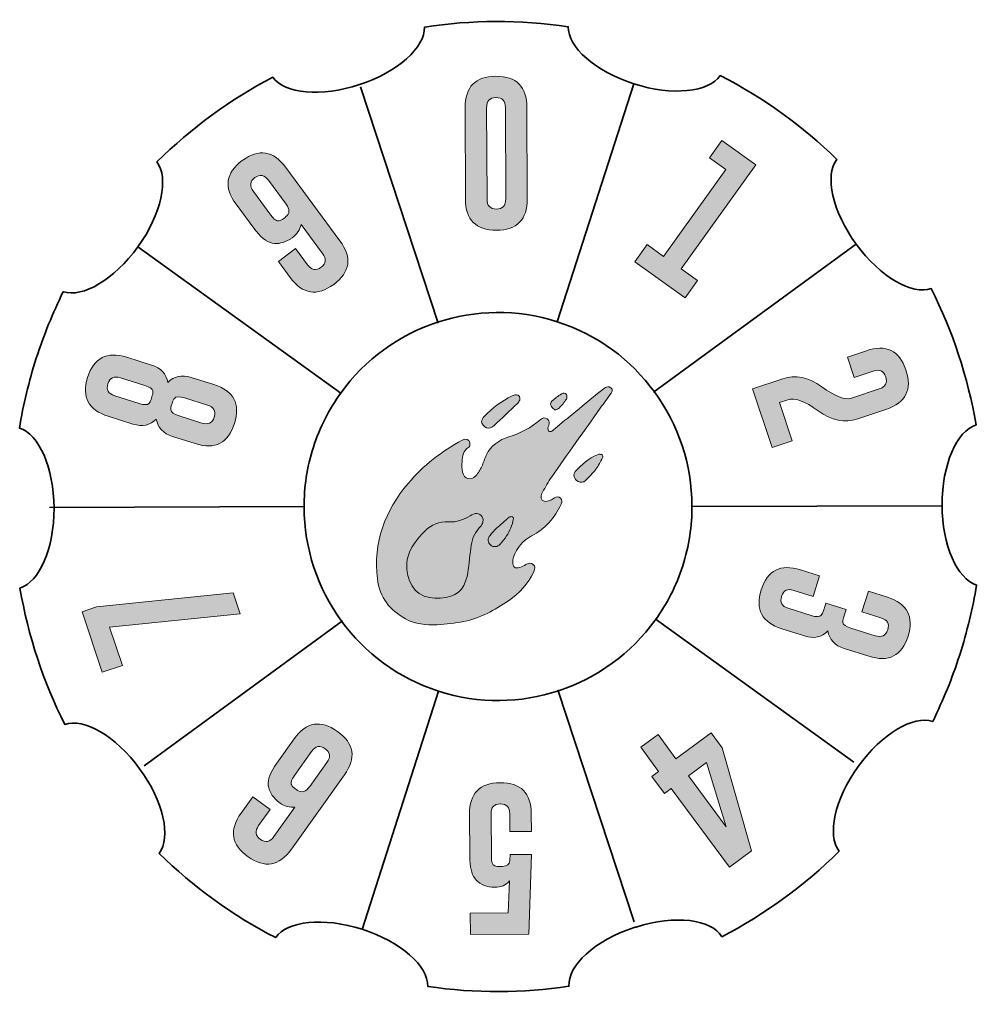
# Model space of a CAD drawing. Header units: inches. Extents: x 1 to 25.7, y -25.9 to -0.8.
import ezdxf

# ---------------------------------------------------------------- set-up
doc = ezdxf.new("R2010")
doc.units = ezdxf.units.IN
doc.header["$MEASUREMENT"] = 0
doc.layers.add('Layer 1', color=7, linetype='Continuous')
doc.layers.add('Middle', color=7, linetype='Continuous')

# ---------------------------------------------------------------- blocks, each defined once
blk = doc.blocks.new('block 3')
at = {"layer": 'Layer 1', "true_color": 0x231f20}
h = blk.add_hatch(color=250, dxfattribs=at)
h.dxf.hatch_style = 2
edge = h.paths.add_edge_path()
edge.add_spline(control_points=[(14.137, -5.44), (14.139, -5.978), (13.875, -6.249), (13.343, -6.251), (12.812, -6.253), (12.546, -5.985), (12.544, -5.447), (12.544, -5.447), (12.535, -3.095), (12.535, -3.095), (12.533, -2.556), (12.797, -2.285), (13.327, -2.283), (13.859, -2.281), (14.126, -2.549), (14.128, -3.089), (14.128, -3.089), (14.137, -5.44), (14.137, -5.44)], knot_values=[0, 0, 0, 0, 1, 1, 1, 2, 2, 2, 3, 3, 3, 4, 4, 4, 5, 5, 5, 6, 6, 6, 6], degree=3, periodic=1)
edge = h.paths.add_edge_path()
edge.add_spline(control_points=[(13.573, -3.091), (13.573, -2.917), (13.492, -2.831), (13.331, -2.832), (13.331, -2.832), (13.327, -2.832), (13.327, -2.832), (13.168, -2.832), (13.089, -2.919), (13.089, -3.093), (13.089, -3.093), (13.099, -5.445), (13.099, -5.445), (13.099, -5.618), (13.18, -5.705), (13.341, -5.704), (13.503, -5.704), (13.583, -5.616), (13.583, -5.443), (13.583, -5.443), (13.573, -3.091), (13.573, -3.091)], knot_values=[0, 0, 0, 0, 1, 1, 1, 2, 2, 2, 3, 3, 3, 4, 4, 4, 5, 5, 5, 6, 6, 6, 7, 7, 7, 7], degree=3, periodic=1)
h = blk.add_hatch(color=250, dxfattribs=at)
h.dxf.hatch_style = 2
h.paths.add_polyline_path([(20.025, -4.568), (18.105, -7.248), (18.526, -7.551), (18.208, -7.995), (16.913, -7.067), (17.232, -6.623), (17.653, -6.925), (19.256, -4.689), (18.834, -4.386), (19.153, -3.942)])
h = blk.add_hatch(color=250, dxfattribs=at)
h.dxf.hatch_style = 2
edge = h.paths.add_edge_path()
edge.add_spline(control_points=[(8.305, -6.1), (8.276, -6.238), (8.2, -6.353), (8.078, -6.444), (8.057, -6.459), (8.036, -6.474), (8.012, -6.488), (7.858, -6.579), (7.709, -6.61), (7.563, -6.583), (7.414, -6.554), (7.254, -6.424), (7.084, -6.194), (7.084, -6.194), (6.63, -5.58), (6.63, -5.58), (6.31, -5.147), (6.363, -4.772), (6.79, -4.455), (7.216, -4.14), (7.59, -4.199), (7.911, -4.633), (7.911, -4.633), (9.308, -6.524), (9.308, -6.524), (9.628, -6.957), (9.574, -7.331), (9.147, -7.647), (8.72, -7.962), (8.347, -7.904), (8.027, -7.471), (8.027, -7.471), (7.72, -7.055), (7.72, -7.055), (7.72, -7.055), (8.166, -6.725), (8.166, -6.725), (8.166, -6.725), (8.473, -7.141), (8.473, -7.141), (8.576, -7.279), (8.692, -7.302), (8.822, -7.207), (8.822, -7.207), (8.825, -7.205), (8.825, -7.205), (8.953, -7.11), (8.966, -6.993), (8.862, -6.854), (8.862, -6.854), (8.305, -6.1), (8.305, -6.1)], knot_values=[0, 0, 0, 0, 1, 1, 1, 2, 2, 2, 3, 3, 3, 4, 4, 4, 5, 5, 5, 6, 6, 6, 7, 7, 7, 8, 8, 8, 9, 9, 9, 10, 10, 10, 11, 11, 11, 12, 12, 12, 13, 13, 13, 14, 14, 14, 15, 15, 15, 16, 16, 16, 17, 17, 17, 17], degree=3, periodic=1)
edge = h.paths.add_edge_path()
edge.add_spline(control_points=[(7.53, -5.865), (7.611, -5.974), (7.681, -6.021), (7.742, -6.007), (7.774, -6), (7.818, -5.976), (7.872, -5.936), (7.886, -5.926), (7.9, -5.914), (7.915, -5.901), (8.018, -5.82), (8.019, -5.713), (7.919, -5.577), (7.919, -5.577), (7.465, -4.963), (7.465, -4.963), (7.361, -4.823), (7.245, -4.801), (7.116, -4.896), (6.986, -4.993), (6.972, -5.11), (7.076, -5.25), (7.076, -5.25), (7.53, -5.865), (7.53, -5.865)], knot_values=[0, 0, 0, 0, 1, 1, 1, 2, 2, 2, 3, 3, 3, 4, 4, 4, 5, 5, 5, 6, 6, 6, 7, 7, 7, 8, 8, 8, 8], degree=3, periodic=1)
h = blk.add_hatch(color=250, dxfattribs=at)
h.dxf.hatch_style = 2
edge = h.paths.add_edge_path()
edge.add_spline(control_points=[(20.722, -10.079), (21.051, -9.969), (21.386, -10.038), (21.73, -10.287), (22.074, -10.536), (22.328, -10.635), (22.492, -10.581), (22.492, -10.581), (23.208, -10.342), (23.208, -10.342), (23.372, -10.286), (23.429, -10.183), (23.379, -10.032), (23.379, -10.032), (23.378, -10.028), (23.378, -10.028), (23.326, -9.876), (23.219, -9.827), (23.054, -9.883), (23.054, -9.883), (22.565, -10.046), (22.565, -10.046), (22.565, -10.046), (22.389, -9.521), (22.389, -9.521), (22.389, -9.521), (22.878, -9.357), (22.878, -9.357), (23.389, -9.185), (23.729, -9.351), (23.898, -9.854), (24.067, -10.358), (23.895, -10.696), (23.384, -10.868), (23.384, -10.868), (22.655, -11.112), (22.655, -11.112), (22.321, -11.224), (21.981, -11.155), (21.636, -10.906), (21.291, -10.656), (21.031, -10.561), (20.854, -10.62), (20.854, -10.62), (20.635, -10.693), (20.635, -10.693), (20.635, -10.693), (20.965, -11.678), (20.965, -11.678), (20.965, -11.678), (20.446, -11.852), (20.446, -11.852), (20.446, -11.852), (19.94, -10.341), (19.94, -10.341), (19.94, -10.341), (20.722, -10.079), (20.722, -10.079)], knot_values=[0, 0, 0, 0, 1, 1, 1, 2, 2, 2, 3, 3, 3, 4, 4, 4, 5, 5, 5, 6, 6, 6, 7, 7, 7, 8, 8, 8, 9, 9, 9, 10, 10, 10, 11, 11, 11, 12, 12, 12, 13, 13, 13, 14, 14, 14, 15, 15, 15, 16, 16, 16, 17, 17, 17, 18, 18, 18, 19, 19, 19, 19], degree=3, periodic=1)
h = blk.add_hatch(color=250, dxfattribs=at)
h.dxf.hatch_style = 2
edge = h.paths.add_edge_path()
edge.add_spline(control_points=[(2.804, -10.045), (2.963, -9.537), (3.299, -9.365), (3.813, -9.526), (3.813, -9.526), (4.451, -9.726), (4.451, -9.726), (4.691, -9.801), (4.831, -9.952), (4.87, -10.175), (5.03, -10.014), (5.231, -9.971), (5.471, -10.046), (5.471, -10.046), (6.057, -10.23), (6.057, -10.23), (6.57, -10.391), (6.747, -10.725), (6.588, -11.232), (6.429, -11.74), (6.092, -11.913), (5.579, -11.752), (5.579, -11.752), (4.994, -11.568), (4.994, -11.568), (4.753, -11.493), (4.613, -11.343), (4.574, -11.118), (4.414, -11.28), (4.213, -11.323), (3.973, -11.248), (3.973, -11.248), (3.336, -11.048), (3.336, -11.048), (2.822, -10.887), (2.645, -10.552), (2.804, -10.045)], knot_values=[0, 0, 0, 0, 1, 1, 1, 2, 2, 2, 3, 3, 3, 4, 4, 4, 5, 5, 5, 6, 6, 6, 7, 7, 7, 8, 8, 8, 9, 9, 9, 10, 10, 10, 11, 11, 11, 12, 12, 12, 12], degree=3, periodic=1)
edge = h.paths.add_edge_path()
edge.add_spline(control_points=[(4.471, -10.512), (4.486, -10.462), (4.491, -10.423), (4.483, -10.393), (4.472, -10.339), (4.404, -10.292), (4.281, -10.254), (4.281, -10.254), (3.647, -10.055), (3.647, -10.055), (3.482, -10.003), (3.376, -10.054), (3.326, -10.207), (3.326, -10.207), (3.325, -10.211), (3.325, -10.211), (3.278, -10.365), (3.337, -10.467), (3.501, -10.519), (3.501, -10.519), (4.135, -10.718), (4.135, -10.718), (4.259, -10.756), (4.341, -10.757), (4.381, -10.719), (4.404, -10.698), (4.423, -10.663), (4.439, -10.614), (4.439, -10.614), (4.471, -10.512), (4.471, -10.512)], knot_values=[0, 0, 0, 0, 1, 1, 1, 2, 2, 2, 3, 3, 3, 4, 4, 4, 5, 5, 5, 6, 6, 6, 7, 7, 7, 8, 8, 8, 9, 9, 9, 10, 10, 10, 10], degree=3, periodic=1)
edge = h.paths.add_edge_path()
edge.add_spline(control_points=[(6.067, -11.067), (6.114, -10.913), (6.055, -10.81), (5.89, -10.759), (5.89, -10.759), (5.305, -10.575), (5.305, -10.575), (5.172, -10.533), (5.084, -10.536), (5.041, -10.585), (5.02, -10.611), (4.999, -10.655), (4.979, -10.717), (4.979, -10.717), (4.973, -10.736), (4.973, -10.736), (4.954, -10.799), (4.946, -10.846), (4.949, -10.88), (4.956, -10.944), (5.027, -10.997), (5.16, -11.039), (5.16, -11.039), (5.745, -11.222), (5.745, -11.222), (5.91, -11.274), (6.017, -11.223), (6.066, -11.07), (6.066, -11.07), (6.067, -11.067), (6.067, -11.067)], knot_values=[0, 0, 0, 0, 1, 1, 1, 2, 2, 2, 3, 3, 3, 4, 4, 4, 5, 5, 5, 6, 6, 6, 7, 7, 7, 8, 8, 8, 9, 9, 9, 10, 10, 10, 10], degree=3, periodic=1)
h = blk.add_hatch(color=250, dxfattribs=at)
h.dxf.hatch_style = 2
edge = h.paths.add_edge_path()
edge.add_spline(control_points=[(23.109, -16.704), (23.274, -16.756), (23.38, -16.706), (23.43, -16.553), (23.43, -16.553), (23.431, -16.549), (23.431, -16.549), (23.479, -16.397), (23.42, -16.295), (23.255, -16.243), (23.255, -16.243), (22.763, -16.088), (22.763, -16.088), (22.763, -16.088), (22.93, -15.559), (22.93, -15.559), (22.93, -15.559), (23.422, -15.714), (23.422, -15.714), (23.934, -15.876), (24.112, -16.21), (23.952, -16.716), (23.793, -17.223), (23.456, -17.395), (22.942, -17.233), (22.942, -17.233), (22.305, -17.032), (22.305, -17.032), (22.064, -16.957), (21.925, -16.806), (21.886, -16.582), (21.725, -16.744), (21.525, -16.787), (21.284, -16.71), (21.284, -16.71), (20.7, -16.526), (20.7, -16.526), (20.186, -16.364), (20.01, -16.03), (20.17, -15.523), (20.329, -15.017), (20.666, -14.845), (21.179, -15.007), (21.179, -15.007), (21.67, -15.162), (21.67, -15.162), (21.67, -15.162), (21.504, -15.69), (21.504, -15.69), (21.504, -15.69), (21.012, -15.535), (21.012, -15.535), (20.846, -15.483), (20.739, -15.533), (20.692, -15.685), (20.692, -15.685), (20.691, -15.689), (20.691, -15.689), (20.643, -15.842), (20.702, -15.945), (20.866, -15.997), (20.866, -15.997), (21.452, -16.182), (21.452, -16.182), (21.585, -16.224), (21.673, -16.221), (21.715, -16.172), (21.737, -16.146), (21.758, -16.102), (21.778, -16.04), (21.778, -16.04), (21.832, -15.866), (21.832, -15.866), (21.832, -15.866), (22.354, -16.03), (22.354, -16.03), (22.354, -16.03), (22.286, -16.245), (22.286, -16.245), (22.27, -16.295), (22.266, -16.335), (22.273, -16.365), (22.285, -16.419), (22.352, -16.466), (22.475, -16.505), (22.475, -16.505), (23.109, -16.704), (23.109, -16.704)], knot_values=[0, 0, 0, 0, 1, 1, 1, 2, 2, 2, 3, 3, 3, 4, 4, 4, 5, 5, 5, 6, 6, 6, 7, 7, 7, 8, 8, 8, 9, 9, 9, 10, 10, 10, 11, 11, 11, 12, 12, 12, 13, 13, 13, 14, 14, 14, 15, 15, 15, 16, 16, 16, 17, 17, 17, 18, 18, 18, 19, 19, 19, 20, 20, 20, 21, 21, 21, 22, 22, 22, 23, 23, 23, 24, 24, 24, 25, 25, 25, 26, 26, 26, 27, 27, 27, 28, 28, 28, 29, 29, 29, 29], degree=3, periodic=1)
h = blk.add_hatch(color=250, dxfattribs=at)
h.dxf.hatch_style = 2
h.paths.add_polyline_path([(3.699, -17.468), (3.181, -17.642), (2.66, -16.087), (3.033, -15.961), (6.552, -15.601), (6.732, -16.14), (3.37, -16.485)])
h = blk.add_hatch(color=250, dxfattribs=at)
h.dxf.hatch_style = 2
edge = h.paths.add_edge_path()
edge.add_spline(control_points=[(8.149, -21.121), (8.011, -21.137), (7.88, -21.101), (7.757, -21.012), (7.734, -20.996), (7.712, -20.979), (7.69, -20.96), (7.557, -20.842), (7.48, -20.709), (7.461, -20.563), (7.442, -20.413), (7.516, -20.22), (7.683, -19.987), (7.683, -19.987), (8.127, -19.365), (8.127, -19.365), (8.44, -18.927), (8.813, -18.862), (9.245, -19.171), (9.677, -19.48), (9.736, -19.853), (9.423, -20.291), (9.423, -20.291), (8.056, -22.204), (8.056, -22.204), (7.743, -22.643), (7.37, -22.708), (6.939, -22.4), (6.506, -22.091), (6.447, -21.717), (6.76, -21.278), (6.76, -21.278), (7.06, -20.859), (7.06, -20.859), (7.06, -20.859), (7.511, -21.181), (7.511, -21.181), (7.511, -21.181), (7.211, -21.6), (7.211, -21.6), (7.111, -21.742), (7.125, -21.859), (7.256, -21.953), (7.256, -21.953), (7.259, -21.955), (7.259, -21.955), (7.389, -22.048), (7.504, -22.023), (7.605, -21.882), (7.605, -21.882), (8.149, -21.121), (8.149, -21.121)], knot_values=[0, 0, 0, 0, 1, 1, 1, 2, 2, 2, 3, 3, 3, 4, 4, 4, 5, 5, 5, 6, 6, 6, 7, 7, 7, 8, 8, 8, 9, 9, 9, 10, 10, 10, 11, 11, 11, 12, 12, 12, 13, 13, 13, 14, 14, 14, 15, 15, 15, 16, 16, 16, 17, 17, 17, 17], degree=3, periodic=1)
edge = h.paths.add_edge_path()
edge.add_spline(control_points=[(8.134, -20.309), (8.054, -20.42), (8.031, -20.502), (8.064, -20.555), (8.081, -20.585), (8.118, -20.62), (8.174, -20.66), (8.188, -20.67), (8.203, -20.68), (8.218, -20.69), (8.327, -20.76), (8.43, -20.727), (8.528, -20.59), (8.528, -20.59), (8.972, -19.968), (8.972, -19.968), (9.073, -19.827), (9.058, -19.709), (8.927, -19.616), (8.796, -19.522), (8.679, -19.546), (8.578, -19.687), (8.578, -19.687), (8.134, -20.309), (8.134, -20.309)], knot_values=[0, 0, 0, 0, 1, 1, 1, 2, 2, 2, 3, 3, 3, 4, 4, 4, 5, 5, 5, 6, 6, 6, 7, 7, 7, 8, 8, 8, 8], degree=3, periodic=1)
h = blk.add_hatch(color=250, dxfattribs=at)
h.dxf.hatch_style = 2
h.paths.add_polyline_path([(19.348, -22.673), (17.849, -20.644), (17.677, -20.772), (17.352, -20.332), (17.524, -20.205), (17.063, -19.581), (17.509, -19.252), (17.97, -19.875), (18.874, -19.207), (19.163, -19.598), (19.917, -22.252)])
h.paths.add_polyline_path([(18.76, -19.972), (18.295, -20.315), (19.266, -21.629)])
h = blk.add_hatch(color=250, dxfattribs=at)
h.dxf.hatch_style = 2
edge = h.paths.add_edge_path()
edge.add_spline(control_points=[(13.211, -22.394), (13.212, -22.53), (13.241, -22.611), (13.299, -22.635), (13.33, -22.649), (13.38, -22.656), (13.449, -22.655), (13.467, -22.655), (13.484, -22.654), (13.502, -22.653), (13.615, -22.647), (13.677, -22.596), (13.689, -22.501), (13.689, -22.501), (13.694, -22.346), (13.694, -22.346), (13.694, -22.346), (14.249, -22.342), (14.249, -22.342), (14.249, -22.342), (14.181, -24.394), (14.181, -24.394), (14.181, -24.394), (12.67, -24.405), (12.67, -24.405), (12.67, -24.405), (12.666, -23.858), (12.666, -23.858), (12.666, -23.858), (13.644, -23.851), (13.644, -23.851), (13.644, -23.851), (13.677, -23.024), (13.677, -23.024), (13.584, -23.133), (13.457, -23.188), (13.294, -23.19), (13.272, -23.19), (13.25, -23.188), (13.226, -23.186), (13.032, -23.17), (12.885, -23.094), (12.783, -22.956), (12.7, -22.844), (12.658, -22.658), (12.656, -22.398), (12.656, -22.398), (12.648, -21.307), (12.648, -21.307), (12.645, -20.768), (12.909, -20.498), (13.44, -20.494), (13.971, -20.49), (14.238, -20.758), (14.241, -21.296), (14.241, -21.296), (14.245, -21.75), (14.245, -21.75), (14.245, -21.75), (13.69, -21.754), (13.69, -21.754), (13.69, -21.754), (13.687, -21.3), (13.687, -21.3), (13.686, -21.126), (13.606, -21.04), (13.446, -21.041), (13.446, -21.041), (13.442, -21.041), (13.442, -21.041), (13.282, -21.043), (13.202, -21.13), (13.203, -21.303), (13.203, -21.303), (13.211, -22.394), (13.211, -22.394)], knot_values=[0, 0, 0, 0, 1, 1, 1, 2, 2, 2, 3, 3, 3, 4, 4, 4, 5, 5, 5, 6, 6, 6, 7, 7, 7, 8, 8, 8, 9, 9, 9, 10, 10, 10, 11, 11, 11, 12, 12, 12, 13, 13, 13, 14, 14, 14, 15, 15, 15, 16, 16, 16, 17, 17, 17, 18, 18, 18, 19, 19, 19, 20, 20, 20, 21, 21, 21, 22, 22, 22, 23, 23, 23, 24, 24, 24, 25, 25, 25, 25], degree=3, periodic=1)
at = {"layer": 'Layer 1', "lineweight": 0}
for points in [[(20.025, -4.568), (18.105, -7.248), (18.526, -7.551), (18.208, -7.995), (16.913, -7.067), (17.232, -6.623), (17.653, -6.925), (19.256, -4.689), (18.834, -4.386), (19.153, -3.942), (20.025, -4.568)], [(3.699, -17.468), (3.181, -17.642), (2.66, -16.087), (3.033, -15.961), (6.552, -15.601), (6.732, -16.14), (3.37, -16.485), (3.699, -17.468)], [(19.348, -22.673), (17.849, -20.644), (17.677, -20.772), (17.352, -20.332), (17.524, -20.205), (17.063, -19.581), (17.509, -19.252), (17.97, -19.875), (18.874, -19.207), (19.163, -19.598), (19.917, -22.252), (19.348, -22.673)], [(18.76, -19.972), (18.295, -20.315), (19.266, -21.629), (18.76, -19.972)]]:
    blk.add_lwpolyline(points, dxfattribs=at)
for points, knots in [([(14.137, -5.44), (14.139, -5.978), (13.875, -6.249), (13.343, -6.251), (12.812, -6.253), (12.546, -5.985), (12.544, -5.447), (12.544, -5.447), (12.535, -3.095), (12.535, -3.095), (12.533, -2.556), (12.797, -2.285), (13.327, -2.283), (13.859, -2.281), (14.126, -2.549), (14.128, -3.089), (14.128, -3.089), (14.137, -5.44), (14.137, -5.44)], [0, 0, 0, 0, 1, 1, 1, 2, 2, 2, 3, 3, 3, 4, 4, 4, 5, 5, 5, 6, 6, 6, 6]), ([(13.573, -3.091), (13.573, -2.917), (13.492, -2.831), (13.331, -2.832), (13.331, -2.832), (13.327, -2.832), (13.327, -2.832), (13.168, -2.832), (13.089, -2.919), (13.089, -3.093), (13.089, -3.093), (13.099, -5.445), (13.099, -5.445), (13.099, -5.618), (13.18, -5.705), (13.341, -5.704), (13.503, -5.704), (13.583, -5.616), (13.583, -5.443), (13.583, -5.443), (13.573, -3.091), (13.573, -3.091)], [0, 0, 0, 0, 1, 1, 1, 2, 2, 2, 3, 3, 3, 4, 4, 4, 5, 5, 5, 6, 6, 6, 7, 7, 7, 7]), ([(8.305, -6.1), (8.276, -6.238), (8.2, -6.353), (8.078, -6.444), (8.057, -6.459), (8.036, -6.474), (8.012, -6.488), (7.858, -6.579), (7.709, -6.61), (7.563, -6.583), (7.414, -6.554), (7.254, -6.424), (7.084, -6.194), (7.084, -6.194), (6.63, -5.58), (6.63, -5.58), (6.31, -5.147), (6.363, -4.772), (6.79, -4.455), (7.216, -4.14), (7.59, -4.199), (7.911, -4.633), (7.911, -4.633), (9.308, -6.524), (9.308, -6.524), (9.628, -6.957), (9.574, -7.331), (9.147, -7.647), (8.72, -7.962), (8.347, -7.904), (8.027, -7.471), (8.027, -7.471), (7.72, -7.055), (7.72, -7.055), (7.72, -7.055), (8.166, -6.725), (8.166, -6.725), (8.166, -6.725), (8.473, -7.141), (8.473, -7.141), (8.576, -7.279), (8.692, -7.302), (8.822, -7.207), (8.822, -7.207), (8.825, -7.205), (8.825, -7.205), (8.953, -7.11), (8.966, -6.993), (8.862, -6.854), (8.862, -6.854), (8.305, -6.1), (8.305, -6.1)], [0, 0, 0, 0, 1, 1, 1, 2, 2, 2, 3, 3, 3, 4, 4, 4, 5, 5, 5, 6, 6, 6, 7, 7, 7, 8, 8, 8, 9, 9, 9, 10, 10, 10, 11, 11, 11, 12, 12, 12, 13, 13, 13, 14, 14, 14, 15, 15, 15, 16, 16, 16, 17, 17, 17, 17]), ([(7.53, -5.865), (7.611, -5.974), (7.681, -6.021), (7.742, -6.007), (7.774, -6), (7.818, -5.976), (7.872, -5.936), (7.886, -5.926), (7.9, -5.914), (7.915, -5.901), (8.018, -5.82), (8.019, -5.713), (7.919, -5.577), (7.919, -5.577), (7.465, -4.963), (7.465, -4.963), (7.361, -4.823), (7.245, -4.801), (7.116, -4.896), (6.986, -4.993), (6.972, -5.11), (7.076, -5.25), (7.076, -5.25), (7.53, -5.865), (7.53, -5.865)], [0, 0, 0, 0, 1, 1, 1, 2, 2, 2, 3, 3, 3, 4, 4, 4, 5, 5, 5, 6, 6, 6, 7, 7, 7, 8, 8, 8, 8]), ([(20.722, -10.079), (21.051, -9.969), (21.386, -10.038), (21.73, -10.287), (22.074, -10.536), (22.328, -10.635), (22.492, -10.581), (22.492, -10.581), (23.208, -10.342), (23.208, -10.342), (23.372, -10.286), (23.429, -10.183), (23.379, -10.032), (23.379, -10.032), (23.378, -10.028), (23.378, -10.028), (23.326, -9.876), (23.219, -9.827), (23.054, -9.883), (23.054, -9.883), (22.565, -10.046), (22.565, -10.046), (22.565, -10.046), (22.389, -9.521), (22.389, -9.521), (22.389, -9.521), (22.878, -9.357), (22.878, -9.357), (23.389, -9.185), (23.729, -9.351), (23.898, -9.854), (24.067, -10.358), (23.895, -10.696), (23.384, -10.868), (23.384, -10.868), (22.655, -11.112), (22.655, -11.112), (22.321, -11.224), (21.981, -11.155), (21.636, -10.906), (21.291, -10.656), (21.031, -10.561), (20.854, -10.62), (20.854, -10.62), (20.635, -10.693), (20.635, -10.693), (20.635, -10.693), (20.965, -11.678), (20.965, -11.678), (20.965, -11.678), (20.446, -11.852), (20.446, -11.852), (20.446, -11.852), (19.94, -10.341), (19.94, -10.341), (19.94, -10.341), (20.722, -10.079), (20.722, -10.079)], [0, 0, 0, 0, 1, 1, 1, 2, 2, 2, 3, 3, 3, 4, 4, 4, 5, 5, 5, 6, 6, 6, 7, 7, 7, 8, 8, 8, 9, 9, 9, 10, 10, 10, 11, 11, 11, 12, 12, 12, 13, 13, 13, 14, 14, 14, 15, 15, 15, 16, 16, 16, 17, 17, 17, 18, 18, 18, 19, 19, 19, 19]), ([(2.804, -10.045), (2.963, -9.537), (3.299, -9.365), (3.813, -9.526), (3.813, -9.526), (4.451, -9.726), (4.451, -9.726), (4.691, -9.801), (4.831, -9.952), (4.87, -10.175), (5.03, -10.014), (5.231, -9.971), (5.471, -10.046), (5.471, -10.046), (6.057, -10.23), (6.057, -10.23), (6.57, -10.391), (6.747, -10.725), (6.588, -11.232), (6.429, -11.74), (6.092, -11.913), (5.579, -11.752), (5.579, -11.752), (4.994, -11.568), (4.994, -11.568), (4.753, -11.493), (4.613, -11.343), (4.574, -11.118), (4.414, -11.28), (4.213, -11.323), (3.973, -11.248), (3.973, -11.248), (3.336, -11.048), (3.336, -11.048), (2.822, -10.887), (2.645, -10.552), (2.804, -10.045)], [0, 0, 0, 0, 1, 1, 1, 2, 2, 2, 3, 3, 3, 4, 4, 4, 5, 5, 5, 6, 6, 6, 7, 7, 7, 8, 8, 8, 9, 9, 9, 10, 10, 10, 11, 11, 11, 12, 12, 12, 12]), ([(4.471, -10.512), (4.486, -10.462), (4.491, -10.423), (4.483, -10.393), (4.472, -10.339), (4.404, -10.292), (4.281, -10.254), (4.281, -10.254), (3.647, -10.055), (3.647, -10.055), (3.482, -10.003), (3.376, -10.054), (3.326, -10.207), (3.326, -10.207), (3.325, -10.211), (3.325, -10.211), (3.278, -10.365), (3.337, -10.467), (3.501, -10.519), (3.501, -10.519), (4.135, -10.718), (4.135, -10.718), (4.259, -10.756), (4.341, -10.757), (4.381, -10.719), (4.404, -10.698), (4.423, -10.663), (4.439, -10.614), (4.439, -10.614), (4.471, -10.512), (4.471, -10.512)], [0, 0, 0, 0, 1, 1, 1, 2, 2, 2, 3, 3, 3, 4, 4, 4, 5, 5, 5, 6, 6, 6, 7, 7, 7, 8, 8, 8, 9, 9, 9, 10, 10, 10, 10]), ([(6.067, -11.067), (6.114, -10.913), (6.055, -10.81), (5.89, -10.759), (5.89, -10.759), (5.305, -10.575), (5.305, -10.575), (5.172, -10.533), (5.084, -10.536), (5.041, -10.585), (5.02, -10.611), (4.999, -10.655), (4.979, -10.717), (4.979, -10.717), (4.973, -10.736), (4.973, -10.736), (4.954, -10.799), (4.946, -10.846), (4.949, -10.88), (4.956, -10.944), (5.027, -10.997), (5.16, -11.039), (5.16, -11.039), (5.745, -11.222), (5.745, -11.222), (5.91, -11.274), (6.017, -11.223), (6.066, -11.07), (6.066, -11.07), (6.067, -11.067), (6.067, -11.067)], [0, 0, 0, 0, 1, 1, 1, 2, 2, 2, 3, 3, 3, 4, 4, 4, 5, 5, 5, 6, 6, 6, 7, 7, 7, 8, 8, 8, 9, 9, 9, 10, 10, 10, 10]), ([(23.109, -16.704), (23.274, -16.756), (23.38, -16.706), (23.43, -16.553), (23.43, -16.553), (23.431, -16.549), (23.431, -16.549), (23.479, -16.397), (23.42, -16.295), (23.255, -16.243), (23.255, -16.243), (22.763, -16.088), (22.763, -16.088), (22.763, -16.088), (22.93, -15.559), (22.93, -15.559), (22.93, -15.559), (23.422, -15.714), (23.422, -15.714), (23.934, -15.876), (24.112, -16.21), (23.952, -16.716), (23.793, -17.223), (23.456, -17.395), (22.942, -17.233), (22.942, -17.233), (22.305, -17.032), (22.305, -17.032), (22.064, -16.957), (21.925, -16.806), (21.886, -16.582), (21.725, -16.744), (21.525, -16.787), (21.284, -16.71), (21.284, -16.71), (20.7, -16.526), (20.7, -16.526), (20.186, -16.364), (20.01, -16.03), (20.17, -15.523), (20.329, -15.017), (20.666, -14.845), (21.179, -15.007), (21.179, -15.007), (21.67, -15.162), (21.67, -15.162), (21.67, -15.162), (21.504, -15.69), (21.504, -15.69), (21.504, -15.69), (21.012, -15.535), (21.012, -15.535), (20.846, -15.483), (20.739, -15.533), (20.692, -15.685), (20.692, -15.685), (20.691, -15.689), (20.691, -15.689), (20.643, -15.842), (20.702, -15.945), (20.866, -15.997), (20.866, -15.997), (21.452, -16.182), (21.452, -16.182), (21.585, -16.224), (21.673, -16.221), (21.715, -16.172), (21.737, -16.146), (21.758, -16.102), (21.778, -16.04), (21.778, -16.04), (21.832, -15.866), (21.832, -15.866), (21.832, -15.866), (22.354, -16.03), (22.354, -16.03), (22.354, -16.03), (22.286, -16.245), (22.286, -16.245), (22.27, -16.295), (22.266, -16.335), (22.273, -16.365), (22.285, -16.419), (22.352, -16.466), (22.475, -16.505), (22.475, -16.505), (23.109, -16.704), (23.109, -16.704)], [0, 0, 0, 0, 1, 1, 1, 2, 2, 2, 3, 3, 3, 4, 4, 4, 5, 5, 5, 6, 6, 6, 7, 7, 7, 8, 8, 8, 9, 9, 9, 10, 10, 10, 11, 11, 11, 12, 12, 12, 13, 13, 13, 14, 14, 14, 15, 15, 15, 16, 16, 16, 17, 17, 17, 18, 18, 18, 19, 19, 19, 20, 20, 20, 21, 21, 21, 22, 22, 22, 23, 23, 23, 24, 24, 24, 25, 25, 25, 26, 26, 26, 27, 27, 27, 28, 28, 28, 29, 29, 29, 29]), ([(8.149, -21.121), (8.011, -21.137), (7.88, -21.101), (7.757, -21.012), (7.734, -20.996), (7.712, -20.979), (7.69, -20.96), (7.557, -20.842), (7.48, -20.709), (7.461, -20.563), (7.442, -20.413), (7.516, -20.22), (7.683, -19.987), (7.683, -19.987), (8.127, -19.365), (8.127, -19.365), (8.44, -18.927), (8.813, -18.862), (9.245, -19.171), (9.677, -19.48), (9.736, -19.853), (9.423, -20.291), (9.423, -20.291), (8.056, -22.204), (8.056, -22.204), (7.743, -22.643), (7.37, -22.708), (6.939, -22.4), (6.506, -22.091), (6.447, -21.717), (6.76, -21.278), (6.76, -21.278), (7.06, -20.859), (7.06, -20.859), (7.06, -20.859), (7.511, -21.181), (7.511, -21.181), (7.511, -21.181), (7.211, -21.6), (7.211, -21.6), (7.111, -21.742), (7.125, -21.859), (7.256, -21.953), (7.256, -21.953), (7.259, -21.955), (7.259, -21.955), (7.389, -22.048), (7.504, -22.023), (7.605, -21.882), (7.605, -21.882), (8.149, -21.121), (8.149, -21.121)], [0, 0, 0, 0, 1, 1, 1, 2, 2, 2, 3, 3, 3, 4, 4, 4, 5, 5, 5, 6, 6, 6, 7, 7, 7, 8, 8, 8, 9, 9, 9, 10, 10, 10, 11, 11, 11, 12, 12, 12, 13, 13, 13, 14, 14, 14, 15, 15, 15, 16, 16, 16, 17, 17, 17, 17]), ([(8.134, -20.309), (8.054, -20.42), (8.031, -20.502), (8.064, -20.555), (8.081, -20.585), (8.118, -20.62), (8.174, -20.66), (8.188, -20.67), (8.203, -20.68), (8.218, -20.69), (8.327, -20.76), (8.43, -20.727), (8.528, -20.59), (8.528, -20.59), (8.972, -19.968), (8.972, -19.968), (9.073, -19.827), (9.058, -19.709), (8.927, -19.616), (8.796, -19.522), (8.679, -19.546), (8.578, -19.687), (8.578, -19.687), (8.134, -20.309), (8.134, -20.309)], [0, 0, 0, 0, 1, 1, 1, 2, 2, 2, 3, 3, 3, 4, 4, 4, 5, 5, 5, 6, 6, 6, 7, 7, 7, 8, 8, 8, 8]), ([(13.211, -22.394), (13.212, -22.53), (13.241, -22.611), (13.299, -22.635), (13.33, -22.649), (13.38, -22.656), (13.449, -22.655), (13.467, -22.655), (13.484, -22.654), (13.502, -22.653), (13.615, -22.647), (13.677, -22.596), (13.689, -22.501), (13.689, -22.501), (13.694, -22.346), (13.694, -22.346), (13.694, -22.346), (14.249, -22.342), (14.249, -22.342), (14.249, -22.342), (14.181, -24.394), (14.181, -24.394), (14.181, -24.394), (12.67, -24.405), (12.67, -24.405), (12.67, -24.405), (12.666, -23.858), (12.666, -23.858), (12.666, -23.858), (13.644, -23.851), (13.644, -23.851), (13.644, -23.851), (13.677, -23.024), (13.677, -23.024), (13.584, -23.133), (13.457, -23.188), (13.294, -23.19), (13.272, -23.19), (13.25, -23.188), (13.226, -23.186), (13.032, -23.17), (12.885, -23.094), (12.783, -22.956), (12.7, -22.844), (12.658, -22.658), (12.656, -22.398), (12.656, -22.398), (12.648, -21.307), (12.648, -21.307), (12.645, -20.768), (12.909, -20.498), (13.44, -20.494), (13.971, -20.49), (14.238, -20.758), (14.241, -21.296), (14.241, -21.296), (14.245, -21.75), (14.245, -21.75), (14.245, -21.75), (13.69, -21.754), (13.69, -21.754), (13.69, -21.754), (13.687, -21.3), (13.687, -21.3), (13.686, -21.126), (13.606, -21.04), (13.446, -21.041), (13.446, -21.041), (13.442, -21.041), (13.442, -21.041), (13.282, -21.043), (13.202, -21.13), (13.203, -21.303), (13.203, -21.303), (13.211, -22.394), (13.211, -22.394)], [0, 0, 0, 0, 1, 1, 1, 2, 2, 2, 3, 3, 3, 4, 4, 4, 5, 5, 5, 6, 6, 6, 7, 7, 7, 8, 8, 8, 9, 9, 9, 10, 10, 10, 11, 11, 11, 12, 12, 12, 13, 13, 13, 14, 14, 14, 15, 15, 15, 16, 16, 16, 17, 17, 17, 18, 18, 18, 19, 19, 19, 20, 20, 20, 21, 21, 21, 22, 22, 22, 23, 23, 23, 24, 24, 24, 25, 25, 25, 25])]:
    blk.add_open_spline(points, degree=3, knots=knots, dxfattribs=at)
blk = doc.blocks.new('block 2')
at = {"layer": 'Layer 1', "color": 250, "lineweight": 35, "true_color": 0x231f20}
for points in [[(14.911, -8.612), (16.881, -2.476)], [(11.836, -8.644), (9.836, -2.558)], [(9.328, -10.451), (4.099, -6.682)], [(22.624, -6.6), (17.394, -10.428)], [(8.397, -13.375), (1.818, -13.396)], [(24.832, -13.356), (18.367, -13.377)], [(9.374, -16.316), (4.265, -20.055)], [(22.555, -19.964), (17.436, -16.272)], [(9.878, -24.28), (11.852, -18.134)], [(16.89, -24.077), (14.926, -18.099)]]:
    blk.add_lwpolyline(points, dxfattribs=at)
for points, knots in [([(25.285, -17.195), (25.093, -17.793), (24.86, -18.367), (24.589, -18.913), (24.093, -18.75), (23.277, -19.226), (22.668, -20.071), (22.668, -20.071), (22.667, -20.075), (22.667, -20.075), (22.058, -20.92), (21.861, -21.846), (22.175, -22.262), (21.28, -23.146), (20.26, -23.889), (19.153, -24.463), (18.887, -24.011), (17.949, -23.895), (16.943, -24.213), (16.928, -24.215), (16.908, -24.22), (16.891, -24.226), (15.88, -24.557), (15.17, -25.211), (15.212, -25.739), (14.024, -25.917), (12.798, -25.927), (11.571, -25.744), (11.585, -25.219), (10.875, -24.591), (9.884, -24.272), (9.884, -24.272), (9.881, -24.271), (9.881, -24.271), (8.886, -23.952), (7.946, -24.054), (7.652, -24.486), (6.529, -23.91), (5.52, -23.175), (4.647, -22.316), (4.962, -21.899), (4.763, -20.975), (4.144, -20.132), (3.529, -19.289), (2.71, -18.819), (2.214, -18.989), (1.66, -17.889), (1.27, -16.704), (1.06, -15.476), (1.558, -15.322), (1.939, -14.458), (1.937, -13.413), (1.935, -12.371), (1.548, -11.509), (1.047, -11.352), (1.144, -10.75), (1.289, -10.148), (1.481, -9.55), (1.673, -8.952), (1.905, -8.382), (2.176, -7.835), (2.676, -8), (3.487, -7.526), (4.099, -6.682), (4.099, -6.682), (4.1, -6.679), (4.1, -6.679), (4.71, -5.83), (4.903, -4.906), (4.588, -4.49), (5.474, -3.614), (6.481, -2.878), (7.576, -2.307), (7.884, -2.732), (8.822, -2.822), (9.808, -2.498), (10.802, -2.173), (11.502, -1.538), (11.489, -1.015), (12.697, -0.829), (13.945, -0.818), (15.193, -1.004), (15.185, -1.528), (15.887, -2.157), (16.881, -2.476), (16.881, -2.476), (16.884, -2.477), (16.884, -2.477), (17.875, -2.796), (18.816, -2.694), (19.113, -2.263), (20.236, -2.839), (21.242, -3.573), (22.117, -4.425), (21.798, -4.841), (22, -5.769), (22.618, -6.613), (23.237, -7.456), (24.056, -7.927), (24.549, -7.755), (25.103, -8.856), (25.496, -10.042), (25.706, -11.269), (25.207, -11.427), (24.829, -12.291), (24.831, -13.337), (24.833, -14.379), (25.22, -15.24), (25.718, -15.397), (25.621, -15.999), (25.477, -16.597), (25.285, -17.195)], [0, 0, 0, 0, 1, 1, 1, 2, 2, 2, 3, 3, 3, 4, 4, 4, 5, 5, 5, 6, 6, 6, 7, 7, 7, 8, 8, 8, 9, 9, 9, 10, 10, 10, 11, 11, 11, 12, 12, 12, 13, 13, 13, 14, 14, 14, 15, 15, 15, 16, 16, 16, 17, 17, 17, 18, 18, 18, 19, 19, 19, 20, 20, 20, 21, 21, 21, 22, 22, 22, 23, 23, 23, 24, 24, 24, 25, 25, 25, 26, 26, 26, 27, 27, 27, 28, 28, 28, 29, 29, 29, 30, 30, 30, 31, 31, 31, 32, 32, 32, 33, 33, 33, 34, 34, 34, 35, 35, 35, 36, 36, 36, 37, 37, 37, 37]), ([(18.144, -14.904), (17.979, -15.418), (17.74, -15.886), (17.436, -16.3), (16.813, -17.167), (15.932, -17.799), (14.943, -18.122), (13.972, -18.444), (12.9, -18.47), (11.852, -18.134), (10.808, -17.798), (9.95, -17.148), (9.347, -16.325), (8.732, -15.483), (8.387, -14.457), (8.384, -13.392), (8.379, -12.879), (8.457, -12.36), (8.622, -11.846), (8.787, -11.332), (9.026, -10.864), (9.329, -10.45), (9.949, -9.582), (10.83, -8.95), (11.821, -8.623), (12.79, -8.305), (13.866, -8.276), (14.911, -8.612), (15.959, -8.948), (16.815, -9.594), (17.416, -10.42), (18.032, -11.259), (18.38, -12.29), (18.381, -13.357), (18.387, -13.871), (18.309, -14.39), (18.144, -14.904)], [0, 0, 0, 0, 1, 1, 1, 2, 2, 2, 3, 3, 3, 4, 4, 4, 5, 5, 5, 6, 6, 6, 7, 7, 7, 8, 8, 8, 9, 9, 9, 10, 10, 10, 11, 11, 11, 12, 12, 12, 12])]:
    blk.add_open_spline(points, degree=3, knots=knots, dxfattribs=at)
at = {"layer": 'Layer 1'}
blk.add_blockref('block 3', (0, 0), dxfattribs=at)
blk = doc.blocks.new('block 4')
at = {"layer": 'Middle', "true_color": 0xffffff}
h = blk.add_hatch(color=7, dxfattribs=at)
h.dxf.hatch_style = 2
edge = h.paths.add_edge_path()
edge.add_spline(control_points=[(11.81, -16.425), (11.529, -16.424), (11.249, -16.412), (11.001, -16.272), (10.599, -16.044), (10.327, -15.724), (10.272, -15.237), (10.165, -14.294), (10.469, -13.489), (11.066, -12.777), (11.456, -12.313), (11.931, -11.953), (12.46, -11.662), (12.552, -11.613), (12.637, -11.64), (12.658, -11.732), (12.666, -11.767), (12.653, -11.831), (12.629, -11.845), (12.482, -11.928), (12.468, -12.072), (12.455, -12.212), (12.446, -12.302), (12.448, -12.398), (12.469, -12.486), (12.512, -12.671), (12.684, -12.718), (12.814, -12.579), (12.876, -12.511), (12.921, -12.424), (12.962, -12.341), (13.009, -12.244), (13.039, -12.139), (13.084, -12.042), (13.2, -11.794), (13.414, -11.659), (13.662, -11.578), (13.96, -11.48), (14.236, -11.346), (14.471, -11.135), (14.535, -11.076), (14.591, -11.074), (14.648, -11.113), (14.704, -11.151), (14.718, -11.206), (14.693, -11.287), (14.685, -11.31), (14.671, -11.334), (14.671, -11.357), (14.67, -11.383), (14.675, -11.422), (14.692, -11.433), (14.709, -11.445), (14.751, -11.441), (14.77, -11.427), (14.838, -11.378), (14.9, -11.323), (14.964, -11.27), (15.35, -10.953), (15.736, -10.635), (16.124, -10.32), (16.154, -10.296), (16.208, -10.282), (16.245, -10.29), (16.328, -10.307), (16.348, -10.376), (16.297, -10.449), (16.206, -10.58), (16.112, -10.709), (16.02, -10.839), (15.601, -11.428), (15.182, -12.016), (14.767, -12.607), (14.678, -12.733), (14.604, -12.871), (14.531, -13.007), (14.498, -13.069), (14.461, -13.144), (14.525, -13.207), (14.589, -13.27), (14.664, -13.237), (14.733, -13.209), (14.771, -13.194), (14.806, -13.173), (14.84, -13.152), (14.893, -13.119), (14.945, -13.107), (14.994, -13.155), (15.041, -13.202), (15.041, -13.254), (15.011, -13.315), (14.841, -13.666), (14.603, -13.95), (14.248, -14.133), (14.022, -14.249), (13.87, -14.441), (13.783, -14.681), (13.768, -14.723), (13.762, -14.769), (13.761, -14.813), (13.761, -14.93), (13.832, -14.983), (13.944, -14.947), (13.998, -14.929), (14.05, -14.899), (14.1, -14.869), (14.183, -14.82), (14.23, -14.818), (14.289, -14.87), (14.341, -14.916), (14.346, -14.965), (14.305, -15.053), (14.162, -15.368), (13.931, -15.608), (13.651, -15.801), (13.298, -16.046), (12.923, -16.251), (12.498, -16.337), (12.272, -16.382), (12.04, -16.396), (11.81, -16.425)], knot_values=[0, 0, 0, 0, 1, 1, 1, 2, 2, 2, 3, 3, 3, 4, 4, 4, 5, 5, 5, 6, 6, 6, 7, 7, 7, 8, 8, 8, 9, 9, 9, 10, 10, 10, 11, 11, 11, 12, 12, 12, 13, 13, 13, 14, 14, 14, 15, 15, 15, 16, 16, 16, 17, 17, 17, 18, 18, 18, 19, 19, 19, 20, 20, 20, 21, 21, 21, 22, 22, 22, 23, 23, 23, 24, 24, 24, 25, 25, 25, 26, 26, 26, 27, 27, 27, 28, 28, 28, 29, 29, 29, 30, 30, 30, 31, 31, 31, 32, 32, 32, 33, 33, 33, 34, 34, 34, 35, 35, 35, 36, 36, 36, 37, 37, 37, 38, 38, 38, 39, 39, 39, 40, 40, 40, 40], degree=3, periodic=1)
edge = h.paths.add_edge_path()
edge.add_spline(control_points=[(11.031, -14.841), (11.018, -15.271), (11.213, -15.656), (11.617, -15.719), (11.708, -15.733), (11.802, -15.743), (11.893, -15.736), (12.302, -15.702), (12.505, -15.537), (12.584, -15.175), (12.635, -14.937), (12.65, -14.69), (12.681, -14.448), (12.706, -14.253), (12.757, -14.069), (12.901, -13.924), (12.933, -13.891), (12.961, -13.85), (12.98, -13.808), (13.032, -13.692), (12.958, -13.555), (12.837, -13.553), (12.781, -13.552), (12.718, -13.58), (12.669, -13.61), (12.497, -13.719), (12.314, -13.78), (12.108, -13.77), (11.873, -13.759), (11.672, -13.838), (11.502, -13.999), (11.225, -14.261), (11.045, -14.569), (11.031, -14.841)], knot_values=[0, 0, 0, 0, 1, 1, 1, 2, 2, 2, 3, 3, 3, 4, 4, 4, 5, 5, 5, 6, 6, 6, 7, 7, 7, 8, 8, 8, 9, 9, 9, 10, 10, 10, 11, 11, 11, 11], degree=3, periodic=1)
edge = h.paths.add_edge_path()
edge.add_spline(control_points=[(13.78, -13.684), (13.774, -13.675), (13.767, -13.641), (13.752, -13.637), (13.728, -13.631), (13.691, -13.634), (13.672, -13.65), (13.562, -13.742), (13.453, -13.836), (13.347, -13.934), (13.286, -13.99), (13.23, -14.053), (13.177, -14.117), (13.109, -14.201), (13.116, -14.301), (13.189, -14.364), (13.265, -14.43), (13.369, -14.423), (13.44, -14.341), (13.498, -14.274), (13.553, -14.206), (13.602, -14.133), (13.69, -14.001), (13.752, -13.857), (13.78, -13.684)], knot_values=[0, 0, 0, 0, 1, 1, 1, 2, 2, 2, 3, 3, 3, 4, 4, 4, 5, 5, 5, 6, 6, 6, 7, 7, 7, 8, 8, 8, 8], degree=3, periodic=1)
h = blk.add_hatch(color=7, dxfattribs=at)
h.dxf.hatch_style = 2
edge = h.paths.add_edge_path()
edge.add_spline(control_points=[(12.954, -11.171), (12.977, -11.132), (12.994, -11.087), (13.024, -11.054), (13.23, -10.829), (13.48, -10.661), (13.747, -10.519), (13.779, -10.502), (13.82, -10.494), (13.857, -10.495), (13.926, -10.495), (13.969, -10.565), (13.941, -10.628), (13.927, -10.66), (13.907, -10.693), (13.882, -10.717), (13.682, -10.909), (13.481, -11.099), (13.28, -11.289), (13.226, -11.339), (13.166, -11.369), (13.09, -11.345), (13.019, -11.322), (12.965, -11.251), (12.954, -11.171)], knot_values=[0, 0, 0, 0, 1, 1, 1, 2, 2, 2, 3, 3, 3, 4, 4, 4, 5, 5, 5, 6, 6, 6, 7, 7, 7, 8, 8, 8, 8], degree=3, periodic=1)
h = blk.add_hatch(color=7, dxfattribs=at)
h.dxf.hatch_style = 2
edge = h.paths.add_edge_path()
edge.add_spline(control_points=[(14.859, -10.886), (14.825, -10.857), (14.783, -10.834), (14.759, -10.799), (14.727, -10.753), (14.733, -10.693), (14.774, -10.656), (14.85, -10.588), (14.933, -10.526), (15.017, -10.468), (15.058, -10.44), (15.118, -10.438), (15.144, -10.483), (15.163, -10.515), (15.166, -10.576), (15.147, -10.605), (15.093, -10.687), (15.028, -10.762), (14.961, -10.834), (14.941, -10.857), (14.904, -10.864), (14.859, -10.886)], knot_values=[0, 0, 0, 0, 1, 1, 1, 2, 2, 2, 3, 3, 3, 4, 4, 4, 5, 5, 5, 6, 6, 6, 7, 7, 7, 7], degree=3, periodic=1)
h = blk.add_hatch(color=7, dxfattribs=at)
h.dxf.hatch_style = 2
edge = h.paths.add_edge_path()
edge.add_spline(control_points=[(15.339, -12.547), (15.346, -12.531), (15.353, -12.492), (15.375, -12.468), (15.542, -12.293), (15.72, -12.133), (15.948, -12.041), (15.963, -12.035), (15.978, -12.025), (15.992, -12.026), (16.02, -12.028), (16.054, -12.028), (16.071, -12.044), (16.085, -12.057), (16.088, -12.098), (16.077, -12.117), (16.024, -12.217), (15.974, -12.322), (15.906, -12.411), (15.826, -12.516), (15.729, -12.609), (15.635, -12.702), (15.584, -12.753), (15.517, -12.766), (15.449, -12.731), (15.382, -12.697), (15.341, -12.645), (15.339, -12.547)], knot_values=[0, 0, 0, 0, 1, 1, 1, 2, 2, 2, 3, 3, 3, 4, 4, 4, 5, 5, 5, 6, 6, 6, 7, 7, 7, 8, 8, 8, 9, 9, 9, 9], degree=3, periodic=1)
at = {"layer": 'Middle', "true_color": 0x000000}
h = blk.add_hatch(color=18, dxfattribs=at)
h.dxf.hatch_style = 2
edge = h.paths.add_edge_path()
edge.add_spline(control_points=[(11.031, -14.841), (11.045, -14.569), (11.225, -14.261), (11.502, -13.999), (11.672, -13.838), (11.873, -13.759), (12.108, -13.77), (12.314, -13.78), (12.497, -13.719), (12.669, -13.61), (12.718, -13.58), (12.781, -13.552), (12.837, -13.553), (12.958, -13.555), (13.032, -13.692), (12.98, -13.808), (12.961, -13.85), (12.933, -13.891), (12.901, -13.924), (12.757, -14.069), (12.706, -14.253), (12.681, -14.448), (12.65, -14.69), (12.635, -14.937), (12.584, -15.175), (12.505, -15.537), (12.302, -15.702), (11.893, -15.736), (11.802, -15.743), (11.708, -15.733), (11.617, -15.719), (11.213, -15.656), (11.018, -15.271), (11.031, -14.841)], knot_values=[0, 0, 0, 0, 1, 1, 1, 2, 2, 2, 3, 3, 3, 4, 4, 4, 5, 5, 5, 6, 6, 6, 7, 7, 7, 8, 8, 8, 9, 9, 9, 10, 10, 10, 11, 11, 11, 11], degree=3, periodic=1)
h = blk.add_hatch(color=18, dxfattribs=at)
h.dxf.hatch_style = 2
edge = h.paths.add_edge_path()
edge.add_spline(control_points=[(13.78, -13.684), (13.752, -13.857), (13.69, -14.001), (13.602, -14.133), (13.553, -14.206), (13.498, -14.274), (13.44, -14.341), (13.369, -14.423), (13.265, -14.43), (13.189, -14.364), (13.116, -14.301), (13.109, -14.201), (13.177, -14.117), (13.23, -14.053), (13.286, -13.99), (13.347, -13.934), (13.453, -13.836), (13.562, -13.742), (13.672, -13.65), (13.691, -13.634), (13.728, -13.631), (13.752, -13.637), (13.767, -13.641), (13.774, -13.675), (13.78, -13.684)], knot_values=[0, 0, 0, 0, 1, 1, 1, 2, 2, 2, 3, 3, 3, 4, 4, 4, 5, 5, 5, 6, 6, 6, 7, 7, 7, 8, 8, 8, 8], degree=3, periodic=1)
at = {"layer": 'Middle', "lineweight": 0}
for points, knots in [([(11.81, -16.425), (11.529, -16.424), (11.249, -16.412), (11.001, -16.272), (10.599, -16.044), (10.327, -15.724), (10.272, -15.237), (10.165, -14.294), (10.469, -13.489), (11.066, -12.777), (11.456, -12.313), (11.931, -11.953), (12.46, -11.662), (12.552, -11.613), (12.637, -11.64), (12.658, -11.732), (12.666, -11.767), (12.653, -11.831), (12.629, -11.845), (12.482, -11.928), (12.468, -12.072), (12.455, -12.212), (12.446, -12.302), (12.448, -12.398), (12.469, -12.486), (12.512, -12.671), (12.684, -12.718), (12.814, -12.579), (12.876, -12.511), (12.921, -12.424), (12.962, -12.341), (13.009, -12.244), (13.039, -12.139), (13.084, -12.042), (13.2, -11.794), (13.414, -11.659), (13.662, -11.578), (13.96, -11.48), (14.236, -11.346), (14.471, -11.135), (14.535, -11.076), (14.591, -11.074), (14.648, -11.113), (14.704, -11.151), (14.718, -11.206), (14.693, -11.287), (14.685, -11.31), (14.671, -11.334), (14.671, -11.357), (14.67, -11.383), (14.675, -11.422), (14.692, -11.433), (14.709, -11.445), (14.751, -11.441), (14.77, -11.427), (14.838, -11.378), (14.9, -11.323), (14.964, -11.27), (15.35, -10.953), (15.736, -10.635), (16.124, -10.32), (16.154, -10.296), (16.208, -10.282), (16.245, -10.29), (16.328, -10.307), (16.348, -10.376), (16.297, -10.449), (16.206, -10.58), (16.112, -10.709), (16.02, -10.839), (15.601, -11.428), (15.182, -12.016), (14.767, -12.607), (14.678, -12.733), (14.604, -12.871), (14.531, -13.007), (14.498, -13.069), (14.461, -13.144), (14.525, -13.207), (14.589, -13.27), (14.664, -13.237), (14.733, -13.209), (14.771, -13.194), (14.806, -13.173), (14.84, -13.152), (14.893, -13.119), (14.945, -13.107), (14.994, -13.155), (15.041, -13.202), (15.041, -13.254), (15.011, -13.315), (14.841, -13.666), (14.603, -13.95), (14.248, -14.133), (14.022, -14.249), (13.87, -14.441), (13.783, -14.681), (13.768, -14.723), (13.762, -14.769), (13.761, -14.813), (13.761, -14.93), (13.832, -14.983), (13.944, -14.947), (13.998, -14.929), (14.05, -14.899), (14.1, -14.869), (14.183, -14.82), (14.23, -14.818), (14.289, -14.87), (14.341, -14.916), (14.346, -14.965), (14.305, -15.053), (14.162, -15.368), (13.931, -15.608), (13.651, -15.801), (13.298, -16.046), (12.923, -16.251), (12.498, -16.337), (12.272, -16.382), (12.04, -16.396), (11.81, -16.425)], [0, 0, 0, 0, 1, 1, 1, 2, 2, 2, 3, 3, 3, 4, 4, 4, 5, 5, 5, 6, 6, 6, 7, 7, 7, 8, 8, 8, 9, 9, 9, 10, 10, 10, 11, 11, 11, 12, 12, 12, 13, 13, 13, 14, 14, 14, 15, 15, 15, 16, 16, 16, 17, 17, 17, 18, 18, 18, 19, 19, 19, 20, 20, 20, 21, 21, 21, 22, 22, 22, 23, 23, 23, 24, 24, 24, 25, 25, 25, 26, 26, 26, 27, 27, 27, 28, 28, 28, 29, 29, 29, 30, 30, 30, 31, 31, 31, 32, 32, 32, 33, 33, 33, 34, 34, 34, 35, 35, 35, 36, 36, 36, 37, 37, 37, 38, 38, 38, 39, 39, 39, 40, 40, 40, 40]), ([(12.954, -11.171), (12.977, -11.132), (12.994, -11.087), (13.024, -11.054), (13.23, -10.829), (13.48, -10.661), (13.747, -10.519), (13.779, -10.502), (13.82, -10.494), (13.857, -10.495), (13.926, -10.495), (13.969, -10.565), (13.941, -10.628), (13.927, -10.66), (13.907, -10.693), (13.882, -10.717), (13.682, -10.909), (13.481, -11.099), (13.28, -11.289), (13.226, -11.339), (13.166, -11.369), (13.09, -11.345), (13.019, -11.322), (12.965, -11.251), (12.954, -11.171)], [0, 0, 0, 0, 1, 1, 1, 2, 2, 2, 3, 3, 3, 4, 4, 4, 5, 5, 5, 6, 6, 6, 7, 7, 7, 8, 8, 8, 8]), ([(14.859, -10.886), (14.825, -10.857), (14.783, -10.834), (14.759, -10.799), (14.727, -10.753), (14.733, -10.693), (14.774, -10.656), (14.85, -10.588), (14.933, -10.526), (15.017, -10.468), (15.058, -10.44), (15.118, -10.438), (15.144, -10.483), (15.163, -10.515), (15.166, -10.576), (15.147, -10.605), (15.093, -10.687), (15.028, -10.762), (14.961, -10.834), (14.941, -10.857), (14.904, -10.864), (14.859, -10.886)], [0, 0, 0, 0, 1, 1, 1, 2, 2, 2, 3, 3, 3, 4, 4, 4, 5, 5, 5, 6, 6, 6, 7, 7, 7, 7]), ([(15.339, -12.547), (15.346, -12.531), (15.353, -12.492), (15.375, -12.468), (15.542, -12.293), (15.72, -12.133), (15.948, -12.041), (15.963, -12.035), (15.978, -12.025), (15.992, -12.026), (16.02, -12.028), (16.054, -12.028), (16.071, -12.044), (16.085, -12.057), (16.088, -12.098), (16.077, -12.117), (16.024, -12.217), (15.974, -12.322), (15.906, -12.411), (15.826, -12.516), (15.729, -12.609), (15.635, -12.702), (15.584, -12.753), (15.517, -12.766), (15.449, -12.731), (15.382, -12.697), (15.341, -12.645), (15.339, -12.547)], [0, 0, 0, 0, 1, 1, 1, 2, 2, 2, 3, 3, 3, 4, 4, 4, 5, 5, 5, 6, 6, 6, 7, 7, 7, 8, 8, 8, 9, 9, 9, 9]), ([(11.031, -14.841), (11.018, -15.271), (11.213, -15.656), (11.617, -15.719), (11.708, -15.733), (11.802, -15.743), (11.893, -15.736), (12.302, -15.702), (12.505, -15.537), (12.584, -15.175), (12.635, -14.937), (12.65, -14.69), (12.681, -14.448), (12.706, -14.253), (12.757, -14.069), (12.901, -13.924), (12.933, -13.891), (12.961, -13.85), (12.98, -13.808), (13.032, -13.692), (12.958, -13.555), (12.837, -13.553), (12.781, -13.552), (12.718, -13.58), (12.669, -13.61), (12.497, -13.719), (12.314, -13.78), (12.108, -13.77), (11.873, -13.759), (11.672, -13.838), (11.502, -13.999), (11.225, -14.261), (11.045, -14.569), (11.031, -14.841)], [0, 0, 0, 0, 1, 1, 1, 2, 2, 2, 3, 3, 3, 4, 4, 4, 5, 5, 5, 6, 6, 6, 7, 7, 7, 8, 8, 8, 9, 9, 9, 10, 10, 10, 11, 11, 11, 11]), ([(11.031, -14.841), (11.045, -14.569), (11.225, -14.261), (11.502, -13.999), (11.672, -13.838), (11.873, -13.759), (12.108, -13.77), (12.314, -13.78), (12.497, -13.719), (12.669, -13.61), (12.718, -13.58), (12.781, -13.552), (12.837, -13.553), (12.958, -13.555), (13.032, -13.692), (12.98, -13.808), (12.961, -13.85), (12.933, -13.891), (12.901, -13.924), (12.757, -14.069), (12.706, -14.253), (12.681, -14.448), (12.65, -14.69), (12.635, -14.937), (12.584, -15.175), (12.505, -15.537), (12.302, -15.702), (11.893, -15.736), (11.802, -15.743), (11.708, -15.733), (11.617, -15.719), (11.213, -15.656), (11.018, -15.271), (11.031, -14.841)], [0, 0, 0, 0, 1, 1, 1, 2, 2, 2, 3, 3, 3, 4, 4, 4, 5, 5, 5, 6, 6, 6, 7, 7, 7, 8, 8, 8, 9, 9, 9, 10, 10, 10, 11, 11, 11, 11]), ([(13.78, -13.684), (13.774, -13.675), (13.767, -13.641), (13.752, -13.637), (13.728, -13.631), (13.691, -13.634), (13.672, -13.65), (13.562, -13.742), (13.453, -13.836), (13.347, -13.934), (13.286, -13.99), (13.23, -14.053), (13.177, -14.117), (13.109, -14.201), (13.116, -14.301), (13.189, -14.364), (13.265, -14.43), (13.369, -14.423), (13.44, -14.341), (13.498, -14.274), (13.553, -14.206), (13.602, -14.133), (13.69, -14.001), (13.752, -13.857), (13.78, -13.684)], [0, 0, 0, 0, 1, 1, 1, 2, 2, 2, 3, 3, 3, 4, 4, 4, 5, 5, 5, 6, 6, 6, 7, 7, 7, 8, 8, 8, 8]), ([(13.78, -13.684), (13.752, -13.857), (13.69, -14.001), (13.602, -14.133), (13.553, -14.206), (13.498, -14.274), (13.44, -14.341), (13.369, -14.423), (13.265, -14.43), (13.189, -14.364), (13.116, -14.301), (13.109, -14.201), (13.177, -14.117), (13.23, -14.053), (13.286, -13.99), (13.347, -13.934), (13.453, -13.836), (13.562, -13.742), (13.672, -13.65), (13.691, -13.634), (13.728, -13.631), (13.752, -13.637), (13.767, -13.641), (13.774, -13.675), (13.78, -13.684)], [0, 0, 0, 0, 1, 1, 1, 2, 2, 2, 3, 3, 3, 4, 4, 4, 5, 5, 5, 6, 6, 6, 7, 7, 7, 8, 8, 8, 8])]:
    blk.add_open_spline(points, degree=3, knots=knots, dxfattribs=at)

msp = doc.modelspace()

# ---------------------------------------------------------------- block references
at = {"layer": 'Layer 1'}
msp.add_blockref('block 2', (0, 0), dxfattribs=at)
at = {"layer": 'Middle'}
msp.add_blockref('block 4', (0, 0), dxfattribs=at)

doc.saveas('drawing.dxf')
